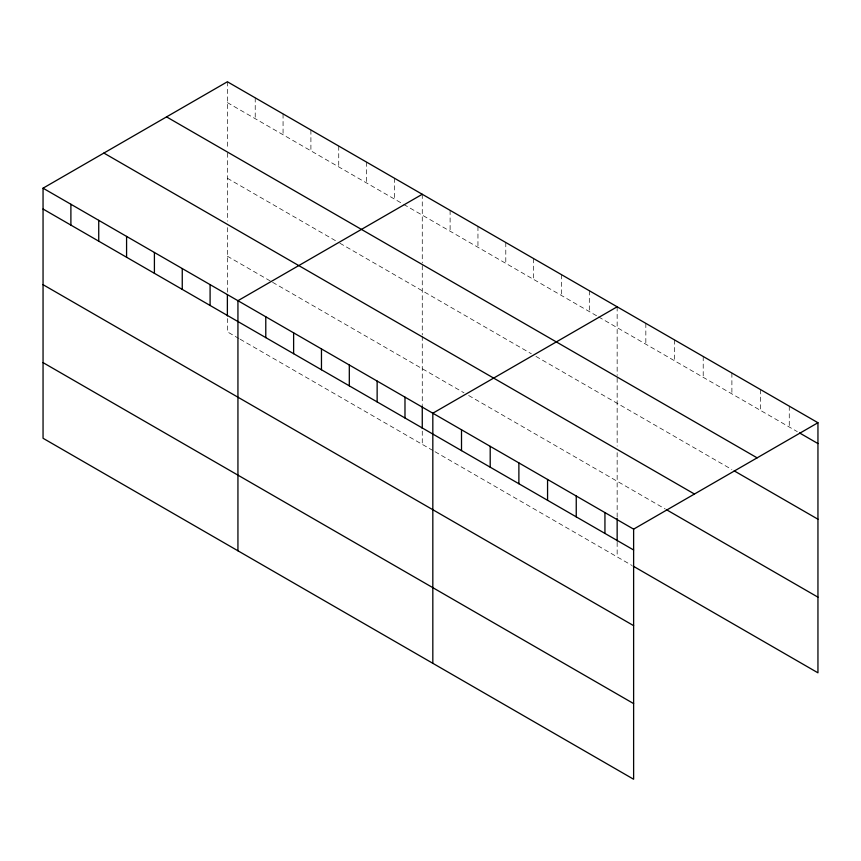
<?xml version="1.0" encoding="UTF-8"?>
<svg xmlns="http://www.w3.org/2000/svg" width="861" height="861" viewBox="0 0 861 861"><rect width="100%" height="100%" fill="white"/><g stroke="black" fill="none" stroke-linecap="round" stroke-linejoin="round"><path stroke-width="0.65" stroke-dasharray="4.3 3.23" d="M227.379 81.763L227.379 149.061M227.379 102.61L402.55 203.734M403.701 204.412L597.437 316.256M598.599 316.923L797.297 431.641M227.379 178.259L338.739 242.554M339.901 243.222L531.312 353.731M535.951 356.411L731.893 469.536M227.379 256.201L271.463 281.655M272.625 282.322L464.025 392.831M468.675 395.511L665.349 509.055M238.981 338.556L227.379 331.851L227.379 318.581M240.144 339.223L433.869 451.067M435.031 451.734L632.071 565.505M789.268 406.166L789.268 427.002M760.575 389.602L760.575 410.449M731.893 373.039L731.893 393.886M703.211 356.486L703.211 377.322M674.529 339.923L674.529 360.759M645.836 323.359L645.836 344.206M617.154 306.796L617.154 375.418M617.154 378.076L617.154 446.159M617.154 452.66L617.154 517.074M617.154 542.29L617.154 556.884M589.311 290.727L589.311 311.564M561.469 274.648L561.469 295.495M533.637 258.58L533.637 279.416M505.794 242.501L505.794 263.348M477.952 226.432L477.952 247.268M450.109 210.353L450.109 231.2M422.267 194.285L422.267 262.906M422.267 265.554L422.267 334.94M422.267 336.242L422.267 404.552M422.267 431.103L422.267 444.373M394.424 178.205L394.424 199.052M366.582 162.137L366.582 182.973M338.739 146.058L338.739 166.905M310.907 129.989L310.907 150.826M283.065 113.91L283.065 134.757M255.222 97.831L255.222 118.678M227.379 153.043L227.379 221.126M227.379 227.627L227.379 293.364"/><path stroke-width="1.29" d="M43.05 188.182L633.621 529.149L633.621 779.237L43.05 438.271L43.05 188.182L227.379 81.763L817.95 422.729L817.95 672.818L633.222 566.161M422.267 194.285L237.937 300.704L237.937 550.792M617.154 306.796L432.825 413.215L432.825 663.314M633.621 529.149L817.95 422.729M799.589 432.965L817.95 443.566M166.55 116.881L757.12 457.848M734.185 470.859L817.95 519.215M103.88 153.064L694.45 494.031M666.489 509.723L817.95 597.168M43.05 209.029L633.621 549.985M43.05 284.679L633.621 625.646M43.05 362.621L633.621 703.588M617.154 518.397L617.154 540.966M604.939 512.586L604.939 533.433M576.246 496.022L576.246 516.869M547.564 479.459L547.564 500.306M518.882 462.906L518.882 483.742M490.2 446.342L490.2 467.189M461.507 429.779L461.507 450.626M422.267 405.886L422.267 428.444M404.982 397.147L404.982 417.983M377.14 381.068L377.14 401.915M349.308 364.999L349.308 385.836M321.465 348.92L321.465 369.767M293.623 332.852L293.623 353.688M265.78 316.773L265.78 337.62M227.379 294.688L227.379 315.922M210.095 284.625L210.095 305.472M182.252 268.557L182.252 289.393M154.41 252.477L154.41 273.324M126.578 236.409L126.578 257.245M98.735 220.33L98.735 241.177M70.893 204.261L70.893 225.098"/></g></svg>
